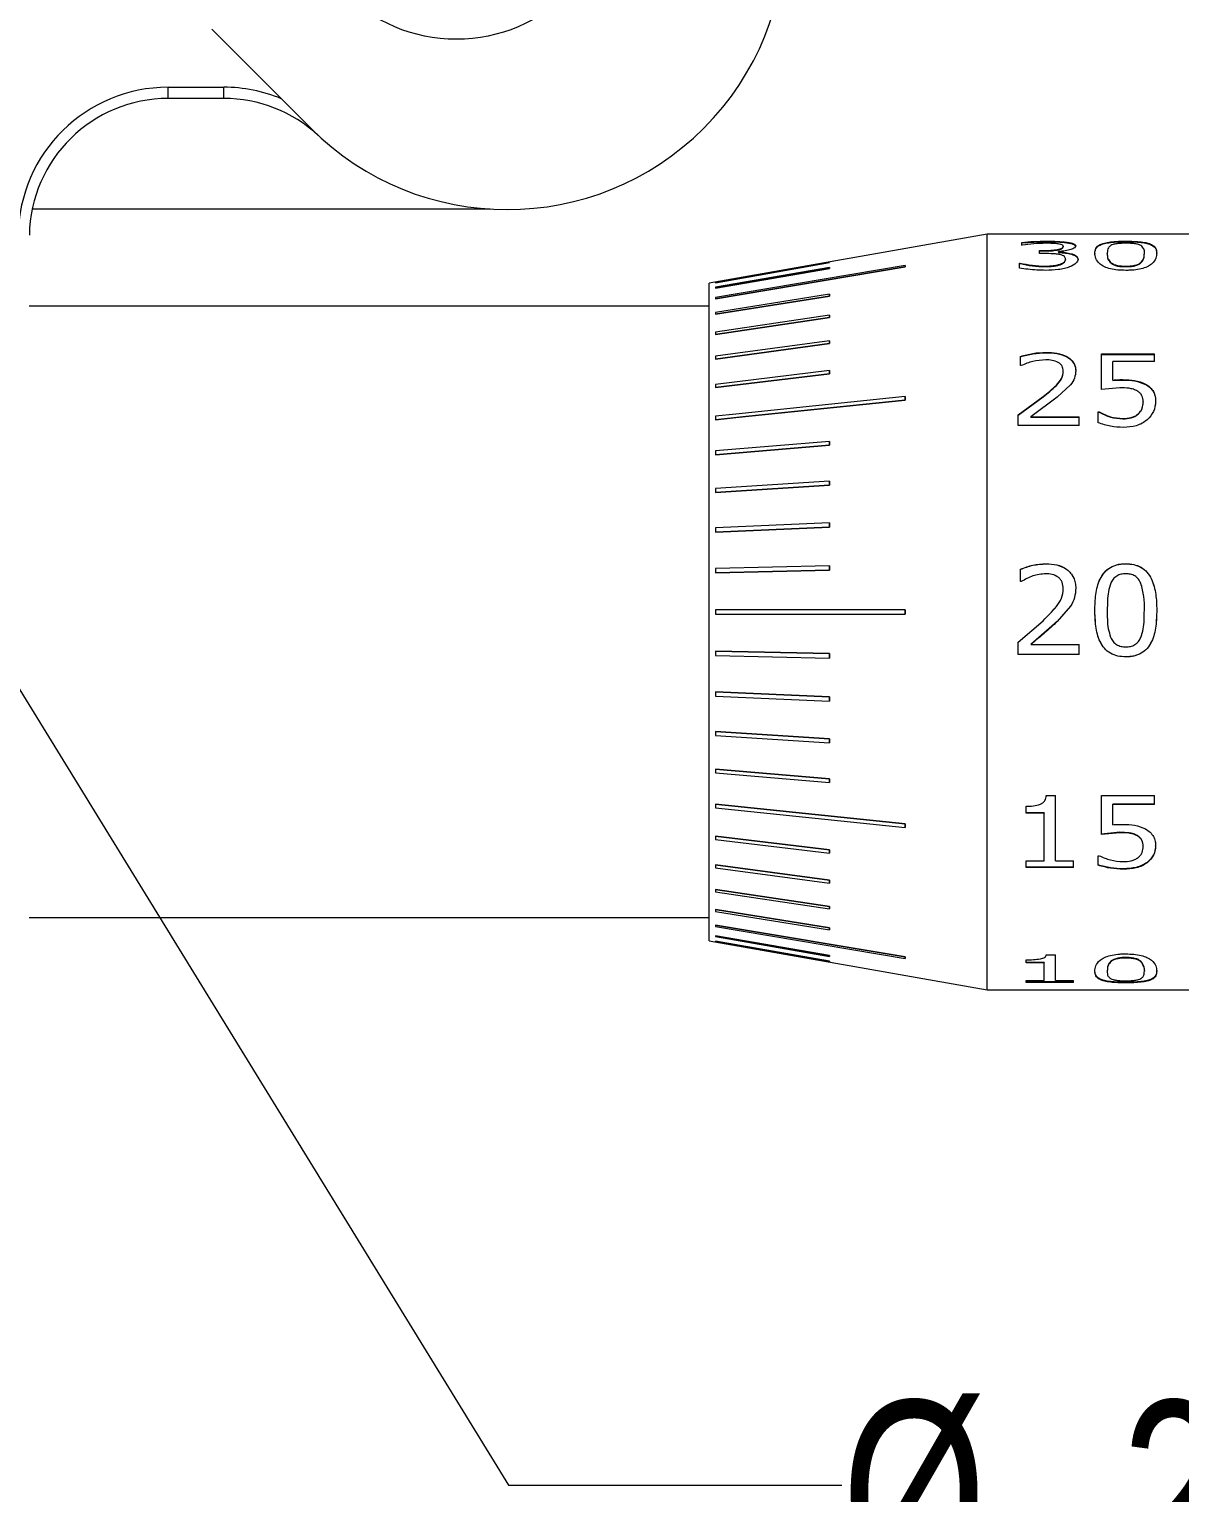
# Model space of a CAD drawing. Header units: millimetres. Extents: x 2 to 278, y 1 to 215.
# Drawn here: x 64.76 to 77.9, y 17.62 to 34.35 of the extents above; entities that cross this region are included whole.
import ezdxf

# ---------------------------------------------------------------- set-up
doc = ezdxf.new("R2010")
doc.units = ezdxf.units.MM
doc.styles.add('SLDTEXTSTYLE0', font='TXT', dxfattribs={"width": 0.75})
doc.styles.add('SLDTEXTSTYLE3', font='TXT', dxfattribs={"width": 0.6875})
doc.dimstyles.new('SLDDIMSTYLE8', dxfattribs={"dimtxt": 2.116667, "dimasz": 3.175, "dimexe": 0, "dimexo": 0.0625, "dimgap": 0.529167, "dimtad": 0, "dimtih": 1, "dimtoh": 1, "dimdec": 1, "dimlfac": 2, "dimrnd": 1e-09, "dimzin": 12, "dimdsep": 46, "dimtxsty": 'SLDTEXTSTYLE0', "dimsah": 1, "dimcen": 0, "dimadec": 0, "dimazin": 3, "dimtfac": 1, "dimtdec": 1, "dimtofl": 0, "dimtmove": 0, "dimatfit": 3, "dimfxl": 1, "dimfrac": 2, "dimtolj": 1, "dimtzin": 12, "dimarcsym": 0})

# ---------------------------------------------------------------- blocks, each defined once
blk = doc.blocks.new('_D_21')
at = {"color": 7, "linetype": 'Continuous', "lineweight": 0}
for p, q in [((57.454, 38.502), (70.232, 17.712)), ((70.232, 17.712), (74.042, 17.712))]:
    blk.add_line(p, q, dxfattribs=at)
at = {"color": 7, "linetype": 'Continuous', "lineweight": 18}
blk.add_solid([(57.454, 38.502), (58.684, 35.531), (59.549, 36.063)], dxfattribs=at)
at = {"color": 7, "linetype": 'Continuous', "lineweight": 18, "attachment_point": 1}
for s, insert, char_height, style in [('%%c', (74.042, 18.676), 2.1167, 'SLDTEXTSTYLE0'), ('mm [', (81.145, 18.676), 2.1167, 'SLDTEXTSTYLE3'), ('%%c', (88.208, 18.676), 2.1167, 'SLDTEXTSTYLE0'), ('0.095in] ALIGNMENT HOLES', (91.403, 18.676), 2.11667, 'SLDTEXTSTYLE0'), ('2.4', (77.237, 18.676), 2.1167, 'SLDTEXTSTYLE0'), ('FOR USE WITH', (74.042, 15.23), 2.11667, 'SLDTEXTSTYLE0'), ('%%c', (93.162, 15.23), 2.1167, 'SLDTEXTSTYLE0'), ('3/32in DOWEL PINS', (96.357, 15.23), 2.11667, 'SLDTEXTSTYLE0'), ('(NOT INCLUDED)', (74.042, 11.867), 2.11667, 'SLDTEXTSTYLE0'), ('4 PLACES', (74.042, 8.504), 2.1167, 'SLDTEXTSTYLE0')]:
    blk.add_mtext(s, dxfattribs=dict(at, insert=insert, char_height=char_height, style=style))

msp = doc.modelspace()

# ---------------------------------------------------------------- linework, layer by layer
at = {"color": 7, "linetype": 'Continuous', "lineweight": 18}
for p, q in [((67.974, 33.215), (66.844, 34.345)), ((66.346, 33.682), (66.981, 33.682)), ((66.346, 33.555), (66.346, 33.682)), ((66.981, 33.555), (66.981, 33.682)), ((66.981, 33.555), (66.346, 33.555)), ((70.024, 32.291), (64.791, 32.291)), ((75.701, 32.006), (72.526, 31.446)), ((84.723, 32.006), (75.701, 32.006)), ((75.701, 23.37), (75.701, 32.006)), ((76.097, 31.879), (76.097, 31.911)), ((76.103, 31.879), (76.097, 31.879)), ((76.097, 31.873), (76.097, 31.879)), ((76.302, 31.818), (76.349, 31.818)), ((76.302, 31.782), (76.302, 31.818)), ((76.302, 31.812), (76.349, 31.812)), ((76.364, 31.782), (76.302, 31.782)), ((76.349, 31.818), (76.349, 31.812)), ((76.382, 31.924), (76.382, 31.918)), ((76.518, 31.802), (76.518, 31.805)), ((76.518, 31.802), (76.518, 31.796)), ((76.572, 31.866), (76.572, 31.859)), ((76.614, 31.912), (76.614, 31.906)), ((76.665, 31.781), (76.665, 31.775)), ((76.714, 31.869), (76.714, 31.862)), ((76.933, 31.788), (76.933, 31.782)), ((77.074, 31.782), (77.074, 31.788)), ((77.286, 31.924), (77.286, 31.918)), ((77.498, 31.783), (77.498, 31.789)), ((77.64, 31.789), (77.64, 31.783)), ((73.9, 31.682), (72.597, 31.453)), ((72.597, 31.45), (73.9, 31.679)), ((74.764, 31.645), (72.597, 31.282)), ((72.597, 31.266), (74.764, 31.63)), ((73.9, 31.622), (72.597, 31.397)), ((72.597, 31.387), (73.9, 31.613)), ((73.9, 31.679), (72.598, 31.45)), ((74.765, 31.63), (72.598, 31.266)), ((73.9, 31.613), (72.598, 31.387)), ((73.9, 31.682), (73.9, 31.679)), ((73.9, 31.679), (73.9, 31.682)), ((73.9, 31.682), (73.9, 31.682)), ((73.9, 31.679), (73.9, 31.679)), ((73.9, 31.622), (73.9, 31.613)), ((73.9, 31.613), (73.9, 31.622)), ((73.9, 31.622), (73.9, 31.622)), ((73.9, 31.613), (73.9, 31.613)), ((74.764, 31.63), (74.764, 31.645)), ((74.765, 31.645), (74.764, 31.645)), ((74.765, 31.63), (74.764, 31.63)), ((74.765, 31.645), (74.765, 31.63)), ((76.071, 31.674), (76.081, 31.674)), ((76.071, 31.617), (76.071, 31.674)), ((76.071, 31.668), (76.081, 31.668)), ((76.081, 31.674), (76.081, 31.668)), ((76.367, 31.639), (76.367, 31.633)), ((76.536, 31.661), (76.536, 31.655)), ((76.598, 31.72), (76.598, 31.715)), ((76.74, 31.717), (76.74, 31.711)), ((77.113, 31.676), (77.113, 31.682)), ((77.286, 31.633), (77.286, 31.639)), ((77.458, 31.675), (77.458, 31.681)), ((72.526, 23.93), (72.526, 31.446)), ((72.597, 31.453), (72.597, 31.45)), ((72.598, 31.45), (72.597, 31.45)), ((72.597, 31.397), (72.597, 31.387)), ((72.598, 31.387), (72.597, 31.387)), ((73.9, 31.318), (72.597, 31.111)), ((72.597, 31.089), (73.9, 31.297)), ((72.597, 31.282), (72.597, 31.266)), ((73.9, 31.297), (72.598, 31.089)), ((73.9, 31.318), (73.9, 31.297)), ((73.9, 31.297), (73.9, 31.318)), ((73.9, 31.318), (73.9, 31.318)), ((73.9, 31.297), (73.9, 31.297)), ((72.526, 31.18), (64.758, 31.18)), ((72.598, 31.266), (72.597, 31.266)), ((72.597, 31.111), (72.597, 31.089)), ((72.598, 31.089), (72.597, 31.089)), ((73.9, 31.079), (72.597, 30.885)), ((72.597, 30.858), (73.9, 31.052)), ((73.9, 31.052), (72.598, 30.858)), ((73.9, 31.079), (73.9, 31.052)), ((73.9, 31.052), (73.9, 31.079)), ((73.9, 31.079), (73.9, 31.079)), ((73.9, 31.052), (73.9, 31.052)), ((72.597, 30.885), (72.597, 30.858)), ((72.598, 30.858), (72.597, 30.858)), ((73.9, 30.786), (72.597, 30.609)), ((73.9, 30.786), (73.9, 30.754)), ((73.9, 30.754), (73.9, 30.786)), ((73.9, 30.786), (73.9, 30.786)), ((72.597, 30.577), (73.9, 30.754)), ((72.597, 30.609), (72.597, 30.577)), ((73.9, 30.754), (72.598, 30.577)), ((73.9, 30.754), (73.9, 30.754)), ((76.084, 30.502), (76.084, 30.608)), ((76.374, 30.65), (76.374, 30.654)), ((77.01, 30.636), (77.614, 30.636)), ((77.01, 30.229), (77.01, 30.636)), ((77.01, 30.631), (77.614, 30.631)), ((77.614, 30.55), (77.614, 30.636)), ((72.598, 30.577), (72.597, 30.577)), ((73.9, 30.445), (72.597, 30.288)), ((73.9, 30.445), (73.9, 30.408)), ((73.9, 30.408), (73.9, 30.445)), ((73.9, 30.445), (73.9, 30.445)), ((76.091, 30.502), (76.084, 30.502)), ((76.572, 30.436), (76.572, 30.44)), ((76.714, 30.44), (76.714, 30.444)), ((77.138, 30.338), (77.138, 30.55)), ((77.614, 30.55), (77.138, 30.55)), ((72.597, 30.251), (73.9, 30.408)), ((72.597, 30.288), (72.597, 30.251)), ((73.9, 30.408), (72.598, 30.251)), ((73.9, 30.408), (73.9, 30.408)), ((76.655, 30.283), (76.503, 30.141)), ((77.138, 30.338), (77.138, 30.334)), ((77.252, 30.342), (77.252, 30.338)), ((77.512, 30.292), (77.512, 30.288)), ((72.598, 30.251), (72.597, 30.251)), ((74.764, 30.108), (74.764, 30.149)), ((74.765, 30.149), (74.764, 30.149)), ((74.765, 30.108), (74.764, 30.108)), ((74.765, 30.149), (74.765, 30.108)), ((76.058, 29.941), (76.341, 30.148)), ((76.058, 29.937), (76.341, 30.144)), ((76.503, 30.141), (76.202, 29.919)), ((76.341, 30.144), (76.341, 30.148)), ((77.219, 30.25), (77.01, 30.229)), ((76.058, 29.819), (76.058, 29.941)), ((76.971, 29.974), (76.981, 29.974)), ((76.971, 29.849), (76.971, 29.974)), ((76.971, 29.97), (76.981, 29.97)), ((76.981, 29.974), (76.981, 29.97)), ((77.426, 29.95), (77.426, 29.946)), ((77.486, 30.09), (77.486, 30.086)), ((77.627, 30.091), (77.627, 30.087)), ((72.597, 29.925), (72.597, 29.884)), ((72.598, 29.884), (72.597, 29.884)), ((76.752, 29.819), (76.058, 29.819)), ((76.202, 29.919), (76.752, 29.919)), ((76.202, 29.915), (76.202, 29.919)), ((76.202, 29.915), (76.752, 29.915)), ((76.752, 29.819), (76.752, 29.919)), ((77.254, 29.897), (77.254, 29.893)), ((73.9, 29.637), (72.597, 29.527)), ((73.9, 29.637), (73.9, 29.593)), ((73.9, 29.593), (73.9, 29.637)), ((73.9, 29.637), (73.9, 29.637)), ((72.597, 29.482), (73.9, 29.593)), ((72.597, 29.527), (72.597, 29.482)), ((72.598, 29.482), (72.597, 29.482)), ((73.9, 29.593), (72.598, 29.482)), ((73.9, 29.593), (73.9, 29.593)), ((73.9, 29.184), (72.597, 29.1)), ((72.597, 29.052), (73.9, 29.137)), ((72.597, 29.1), (72.597, 29.052)), ((73.9, 29.137), (72.598, 29.052)), ((73.9, 29.184), (73.9, 29.137)), ((73.9, 29.137), (73.9, 29.184)), ((73.9, 29.184), (73.9, 29.184)), ((73.9, 29.137), (73.9, 29.137)), ((72.598, 29.052), (72.597, 29.052)), ((73.9, 28.707), (72.597, 28.65)), ((72.597, 28.601), (73.9, 28.658)), ((72.597, 28.65), (72.597, 28.601)), ((72.598, 28.601), (72.597, 28.601)), ((73.9, 28.658), (72.598, 28.601)), ((73.9, 28.707), (73.9, 28.658)), ((73.9, 28.658), (73.9, 28.707)), ((73.9, 28.707), (73.9, 28.707)), ((73.9, 28.658), (73.9, 28.658)), ((73.9, 28.214), (72.597, 28.186)), ((72.597, 28.186), (72.597, 28.135)), ((72.597, 28.135), (73.9, 28.164)), ((72.598, 28.135), (72.597, 28.135)), ((73.9, 28.164), (72.598, 28.135)), ((73.9, 28.214), (73.9, 28.164)), ((73.9, 28.164), (73.9, 28.214)), ((73.9, 28.214), (73.9, 28.214)), ((73.9, 28.164), (73.9, 28.164)), ((76.084, 28.034), (76.084, 28.176)), ((76.374, 28.238), (76.374, 28.239)), ((77.286, 28.239), (77.286, 28.238)), ((76.091, 28.034), (76.084, 28.034)), ((76.572, 27.954), (76.572, 27.954)), ((76.714, 27.958), (76.714, 27.959)), ((74.764, 27.713), (72.597, 27.713)), ((72.597, 27.713), (72.597, 27.662)), ((72.597, 27.662), (74.764, 27.662)), ((74.764, 27.662), (74.764, 27.713)), ((74.765, 27.713), (74.764, 27.713)), ((74.765, 27.662), (74.764, 27.662)), ((74.765, 27.713), (74.765, 27.662)), ((76.655, 27.754), (76.503, 27.579)), ((76.601, 27.692), (76.503, 27.58)), ((76.933, 27.706), (76.933, 27.706)), ((77.074, 27.706), (77.074, 27.706)), ((77.498, 27.707), (77.498, 27.707)), ((77.64, 27.707), (77.64, 27.707)), ((76.058, 27.341), (76.341, 27.588)), ((76.503, 27.579), (76.202, 27.315)), ((76.503, 27.58), (76.503, 27.579)), ((76.058, 27.2), (76.058, 27.341)), ((76.202, 27.315), (76.752, 27.315)), ((76.202, 27.315), (76.202, 27.315)), ((76.752, 27.2), (76.752, 27.315)), ((72.597, 27.24), (72.597, 27.19)), ((73.9, 27.212), (72.597, 27.24)), ((72.598, 27.24), (72.597, 27.24)), ((72.597, 27.19), (73.9, 27.161)), ((72.598, 27.24), (73.9, 27.212)), ((73.9, 27.212), (73.9, 27.161)), ((73.9, 27.161), (73.9, 27.212)), ((73.9, 27.212), (73.9, 27.212)), ((73.9, 27.161), (73.9, 27.161)), ((76.752, 27.2), (76.058, 27.2)), ((76.752, 27.2), (76.058, 27.2)), ((77.286, 27.174), (77.286, 27.175)), ((72.597, 26.775), (72.597, 26.725)), ((73.9, 26.718), (72.597, 26.775)), ((72.598, 26.775), (72.597, 26.775)), ((72.598, 26.775), (73.9, 26.718)), ((72.597, 26.725), (73.9, 26.668)), ((73.9, 26.718), (73.9, 26.668)), ((73.9, 26.668), (73.9, 26.718)), ((73.9, 26.718), (73.9, 26.718)), ((73.9, 26.668), (73.9, 26.668)), ((72.597, 26.323), (72.597, 26.276)), ((73.9, 26.239), (72.597, 26.323)), ((72.598, 26.323), (72.597, 26.323)), ((72.597, 26.276), (73.9, 26.192)), ((72.598, 26.323), (73.9, 26.239)), ((73.9, 26.239), (73.9, 26.192)), ((73.9, 26.192), (73.9, 26.239)), ((73.9, 26.239), (73.9, 26.239)), ((73.9, 26.192), (73.9, 26.192)), ((72.597, 25.893), (72.597, 25.849)), ((73.9, 25.783), (72.597, 25.893)), ((72.598, 25.893), (72.597, 25.893)), ((72.597, 25.849), (73.9, 25.738)), ((72.598, 25.893), (73.9, 25.783)), ((73.9, 25.783), (73.9, 25.738)), ((73.9, 25.738), (73.9, 25.783)), ((73.9, 25.783), (73.9, 25.783)), ((73.9, 25.738), (73.9, 25.738)), ((76.378, 25.59), (76.482, 25.59)), ((76.482, 24.844), (76.482, 25.59)), ((77.01, 25.59), (77.614, 25.59)), ((77.01, 25.146), (77.01, 25.59)), ((77.614, 25.489), (77.614, 25.59)), ((74.764, 25.267), (72.597, 25.492)), ((72.597, 25.492), (72.597, 25.451)), ((72.598, 25.492), (72.597, 25.492)), ((72.597, 25.451), (74.764, 25.226)), ((72.598, 25.492), (74.765, 25.267)), ((76.148, 25.39), (76.148, 25.467)), ((77.614, 25.493), (77.138, 25.493)), ((77.138, 25.489), (77.138, 25.493)), ((77.138, 25.257), (77.138, 25.489)), ((77.614, 25.489), (77.138, 25.489)), ((74.764, 25.226), (74.764, 25.267)), ((74.765, 25.267), (74.764, 25.267)), ((74.765, 25.267), (74.765, 25.226)), ((76.354, 25.394), (76.148, 25.394)), ((76.354, 25.39), (76.148, 25.39)), ((76.354, 25.394), (76.354, 25.39)), ((76.354, 24.844), (76.354, 25.39)), ((72.597, 25.125), (72.597, 25.088)), ((73.9, 24.968), (72.597, 25.125)), ((72.598, 25.125), (72.597, 25.125)), ((72.597, 25.088), (73.9, 24.931)), ((72.598, 25.125), (73.9, 24.968)), ((74.765, 25.226), (74.764, 25.226)), ((77.219, 25.17), (77.01, 25.149)), ((77.219, 25.166), (77.01, 25.146)), ((77.219, 25.166), (77.219, 25.17)), ((77.418, 25.128), (77.418, 25.132)), ((73.9, 24.968), (73.9, 24.931)), ((73.9, 24.931), (73.9, 24.968)), ((73.9, 24.968), (73.9, 24.968)), ((73.9, 24.931), (73.9, 24.931)), ((77.486, 25.01), (77.486, 25.014)), ((77.627, 25.011), (77.627, 25.015)), ((72.597, 24.799), (72.597, 24.766)), ((73.9, 24.622), (72.597, 24.799)), ((72.598, 24.799), (72.597, 24.799)), ((72.597, 24.766), (73.9, 24.589)), ((72.598, 24.799), (73.9, 24.622)), ((76.148, 24.844), (76.354, 24.844)), ((76.148, 24.768), (76.148, 24.844)), ((76.688, 24.772), (76.148, 24.772)), ((76.688, 24.768), (76.148, 24.768)), ((76.482, 24.844), (76.688, 24.844)), ((76.688, 24.768), (76.688, 24.844)), ((76.971, 24.903), (76.981, 24.903)), ((76.971, 24.793), (76.971, 24.903)), ((77.259, 24.749), (77.259, 24.753)), ((77.531, 24.822), (77.531, 24.827)), ((73.9, 24.622), (73.9, 24.589)), ((73.9, 24.589), (73.9, 24.622)), ((73.9, 24.622), (73.9, 24.622)), ((73.9, 24.589), (73.9, 24.589)), ((72.598, 24.518), (72.597, 24.518)), ((73.9, 24.324), (72.597, 24.518)), ((72.597, 24.518), (72.597, 24.49)), ((72.597, 24.49), (73.9, 24.297)), ((72.598, 24.518), (73.9, 24.324)), ((72.597, 24.287), (72.597, 24.265)), ((73.9, 24.079), (72.597, 24.287)), ((72.598, 24.287), (72.597, 24.287)), ((72.597, 24.265), (73.9, 24.057)), ((72.598, 24.287), (73.9, 24.079)), ((73.9, 24.324), (73.9, 24.297)), ((73.9, 24.324), (73.9, 24.324)), ((73.9, 24.297), (73.9, 24.324)), ((73.9, 24.297), (73.9, 24.297)), ((64.758, 24.195), (72.526, 24.195)), ((72.598, 24.109), (72.597, 24.109)), ((74.764, 23.746), (72.597, 24.109)), ((72.597, 24.109), (72.597, 24.094)), ((72.597, 24.094), (74.764, 23.73)), ((72.598, 24.109), (74.765, 23.746)), ((73.9, 24.079), (73.9, 24.057)), ((73.9, 24.057), (73.9, 24.079)), ((73.9, 24.079), (73.9, 24.079)), ((72.526, 23.93), (75.701, 23.37)), ((72.598, 23.989), (72.597, 23.989)), ((73.9, 23.763), (72.597, 23.989)), ((72.597, 23.989), (72.597, 23.979)), ((72.597, 23.979), (73.9, 23.753)), ((72.597, 23.926), (72.597, 23.923)), ((73.9, 23.697), (72.597, 23.926)), ((72.598, 23.926), (72.597, 23.926)), ((72.597, 23.923), (73.9, 23.694)), ((72.598, 23.989), (73.9, 23.763)), ((72.598, 23.926), (73.9, 23.697)), ((73.9, 24.057), (73.9, 24.057)), ((73.9, 23.763), (73.9, 23.753)), ((73.9, 23.763), (73.9, 23.763)), ((73.9, 23.753), (73.9, 23.763)), ((73.9, 23.753), (73.9, 23.753)), ((74.765, 23.746), (74.764, 23.746)), ((74.764, 23.73), (74.764, 23.746)), ((74.765, 23.746), (74.765, 23.73)), ((76.378, 23.77), (76.482, 23.77)), ((76.482, 23.476), (76.482, 23.77)), ((73.9, 23.697), (73.9, 23.694)), ((73.9, 23.694), (73.9, 23.697)), ((73.9, 23.697), (73.9, 23.697)), ((73.9, 23.694), (73.9, 23.694)), ((74.765, 23.73), (74.764, 23.73)), ((76.148, 23.678), (76.148, 23.713)), ((76.354, 23.684), (76.148, 23.684)), ((76.354, 23.678), (76.148, 23.678)), ((76.354, 23.684), (76.354, 23.678)), ((76.354, 23.476), (76.354, 23.678)), ((76.933, 23.584), (76.933, 23.59)), ((77.074, 23.59), (77.074, 23.584)), ((77.114, 23.697), (77.114, 23.691)), ((77.286, 23.739), (77.286, 23.733)), ((77.457, 23.697), (77.457, 23.692)), ((77.498, 23.59), (77.498, 23.584)), ((77.64, 23.584), (77.64, 23.59)), ((76.148, 23.476), (76.354, 23.476)), ((76.148, 23.455), (76.148, 23.476)), ((76.688, 23.461), (76.148, 23.461)), ((76.688, 23.455), (76.148, 23.455)), ((76.482, 23.476), (76.688, 23.476)), ((76.688, 23.455), (76.688, 23.476)), ((77.286, 23.45), (77.286, 23.456)), ((75.701, 23.37), (80.781, 23.37))]:
    msp.add_line(p, q, dxfattribs=at)
at = {"color": 7, "linetype": 'Continuous', "lineweight": 18, "flags": 128}
for points in [[(74.764, 30.149), (72.832, 29.949), (72.597, 29.925)], [(72.597, 29.884), (72.832, 29.908), (74.764, 30.108)], [(74.765, 30.108), (72.946, 29.92), (72.598, 29.884)]]:
    msp.add_lwpolyline(points, dxfattribs=at)
at = {"color": 7, "linetype": 'Continuous', "lineweight": 18}
msp.add_circle((69.638, 36.041), 1.81, dxfattribs=at)
for centre, radius, start, end in [((70.219, 35.46), 3.175, 225, 45), ((66.346, 31.968), 1.715, 90, 179.1447), ((66.981, 31.968), 1.715, 67.4909, 90), ((66.346, 31.968), 1.587, 90, 179.1447), ((66.981, 31.968), 1.587, 47.1666, 90)]:
    msp.add_arc(centre, radius, start, end, dxfattribs=at)
for points, knots in [([(76.097, 31.911), (76.142, 31.915), (76.234, 31.922), (76.333, 31.923), (76.382, 31.924)], [0, 0, 0, 0, 0.50004, 1, 1, 1, 1]), ([(76.097, 31.905), (76.142, 31.909), (76.234, 31.916), (76.333, 31.917), (76.382, 31.918)], [0, 0, 0, 0, 0.500008, 1, 1, 1, 1]), ([(76.376, 31.9), (76.328, 31.899), (76.23, 31.897), (76.146, 31.885), (76.103, 31.879)], [0, 0, 0, 0, 0.499614, 1, 1, 1, 1]), ([(76.349, 31.818), (76.376, 31.818), (76.43, 31.819), (76.493, 31.826), (76.535, 31.836), (76.558, 31.845), (76.57, 31.855), (76.572, 31.862), (76.572, 31.866)], [0, 0, 0, 0, 0.250292, 0.499776, 0.627084, 0.749742, 0.874757, 1, 1, 1, 1]), ([(76.349, 31.812), (76.376, 31.812), (76.43, 31.813), (76.493, 31.82), (76.535, 31.83), (76.558, 31.839), (76.57, 31.849), (76.572, 31.856), (76.572, 31.859)], [0, 0, 0, 0, 0.25044, 0.500022, 0.627351, 0.749938, 0.874864, 1, 1, 1, 1]), ([(76.533, 31.771), (76.52, 31.773), (76.494, 31.778), (76.437, 31.782), (76.393, 31.782), (76.364, 31.782)], [0, 0, 0, 0, 0.249674, 0.499724, 1, 1, 1, 1]), ([(76.514, 31.893), (76.492, 31.895), (76.449, 31.9), (76.401, 31.9), (76.376, 31.9)], [0, 0, 0, 0, 0.498881, 1, 1, 1, 1]), ([(76.382, 31.924), (76.423, 31.924), (76.505, 31.924), (76.578, 31.916), (76.614, 31.912)], [0, 0, 0, 0, 0.5010366, 1, 1, 1, 1]), ([(76.382, 31.918), (76.423, 31.918), (76.505, 31.917), (76.578, 31.91), (76.614, 31.906)], [0, 0, 0, 0, 0.501088, 1, 1, 1, 1]), ([(76.572, 31.866), (76.572, 31.868), (76.571, 31.874), (76.559, 31.882), (76.54, 31.888), (76.522, 31.891), (76.514, 31.893)], [0, 0, 0, 0, 0.25023, 0.500061, 0.749996, 1, 1, 1, 1]), ([(76.714, 31.869), (76.711, 31.862), (76.706, 31.848), (76.659, 31.828), (76.597, 31.812), (76.544, 31.807), (76.518, 31.805)], [0, 0, 0, 0, 0.249826, 0.499596, 0.749917, 1, 1, 1, 1]), ([(76.518, 31.802), (76.545, 31.8), (76.598, 31.796), (76.642, 31.786), (76.665, 31.781)], [0, 0, 0, 0, 0.500563, 1, 1, 1, 1]), ([(76.518, 31.796), (76.545, 31.794), (76.598, 31.79), (76.642, 31.78), (76.665, 31.775)], [0, 0, 0, 0, 0.500632, 1, 1, 1, 1]), ([(76.598, 31.72), (76.596, 31.73), (76.594, 31.745), (76.565, 31.762), (76.543, 31.768), (76.533, 31.771)], [0, 0, 0, 0, 0.499369, 0.749769, 1, 1, 1, 1]), ([(76.614, 31.912), (76.629, 31.91), (76.659, 31.905), (76.692, 31.895), (76.708, 31.885), (76.713, 31.876), (76.714, 31.871), (76.714, 31.869)], [0, 0, 0, 0, 0.249978, 0.499762, 0.749539, 0.874741, 1, 1, 1, 1]), ([(76.614, 31.906), (76.629, 31.904), (76.659, 31.899), (76.692, 31.889), (76.708, 31.878), (76.713, 31.869), (76.714, 31.865), (76.714, 31.862)], [0, 0, 0, 0, 0.250096, 0.499908, 0.74963, 0.874788, 1, 1, 1, 1]), ([(76.665, 31.781), (76.677, 31.777), (76.701, 31.769), (76.734, 31.748), (76.737, 31.73), (76.74, 31.717)], [0, 0, 0, 0, 0.249065, 0.500829, 1, 1, 1, 1]), ([(76.665, 31.775), (76.677, 31.771), (76.701, 31.763), (76.734, 31.743), (76.737, 31.724), (76.74, 31.711)], [0, 0, 0, 0, 0.249049, 0.500934, 1, 1, 1, 1]), ([(76.933, 31.788), (76.934, 31.807), (76.938, 31.843), (76.974, 31.881), (77.037, 31.904), (77.108, 31.917), (77.181, 31.922), (77.241, 31.924), (77.271, 31.924), (77.286, 31.924)], [0, 0, 0, 0, 0.2504587, 0.50023, 0.6251835, 0.7499088, 0.8747162, 0.9373463, 1, 1, 1, 1]), ([(76.933, 31.782), (76.934, 31.801), (76.938, 31.837), (76.974, 31.875), (77.037, 31.898), (77.108, 31.91), (77.181, 31.916), (77.241, 31.918), (77.271, 31.918), (77.286, 31.918)], [0, 0, 0, 0, 0.2503274, 0.4999923, 0.6249319, 0.7496993, 0.8746007, 0.9372875, 1, 1, 1, 1]), ([(77.286, 31.591), (77.256, 31.591), (77.195, 31.593), (77.108, 31.606), (77.037, 31.631), (76.974, 31.673), (76.938, 31.729), (76.934, 31.769), (76.933, 31.788)], [0, 0, 0, 0, 0.125107, 0.249982, 0.374728, 0.499704, 0.749513, 1, 1, 1, 1]), ([(77.114, 31.875), (77.104, 31.867), (77.083, 31.851), (77.076, 31.821), (77.075, 31.8), (77.074, 31.788)], [0, 0, 0, 0, 0.325118, 0.645265, 1, 1, 1, 1]), ([(77.074, 31.788), (77.074, 31.777), (77.075, 31.755), (77.081, 31.719), (77.103, 31.694), (77.113, 31.682)], [0, 0, 0, 0, 0.333816, 0.673041, 1, 1, 1, 1]), ([(77.074, 31.782), (77.074, 31.771), (77.075, 31.749), (77.081, 31.713), (77.103, 31.688), (77.113, 31.676)], [0, 0, 0, 0, 0.3338028, 0.6730178, 1, 1, 1, 1]), ([(77.286, 31.9), (77.277, 31.9), (77.259, 31.9), (77.223, 31.899), (77.181, 31.895), (77.139, 31.887), (77.123, 31.879), (77.114, 31.875)], [0, 0, 0, 0, 0.125362, 0.250643, 0.500339, 0.749896, 1, 1, 1, 1]), ([(77.286, 31.924), (77.317, 31.924), (77.377, 31.923), (77.463, 31.917), (77.534, 31.905), (77.597, 31.881), (77.635, 31.844), (77.638, 31.807), (77.64, 31.789)], [0, 0, 0, 0, 0.125108, 0.249996, 0.368839, 0.499677, 0.749515, 1, 1, 1, 1]), ([(77.286, 31.918), (77.317, 31.917), (77.377, 31.917), (77.463, 31.911), (77.534, 31.898), (77.597, 31.875), (77.635, 31.837), (77.638, 31.801), (77.64, 31.783)], [0, 0, 0, 0, 0.125223, 0.250206, 0.369104, 0.499915, 0.749647, 1, 1, 1, 1]), ([(77.457, 31.875), (77.453, 31.877), (77.445, 31.881), (77.425, 31.888), (77.391, 31.895), (77.34, 31.9), (77.304, 31.9), (77.286, 31.9)], [0, 0, 0, 0, 0.1253344, 0.2505826, 0.5001129, 0.7497511, 1, 1, 1, 1]), ([(77.64, 31.789), (77.638, 31.769), (77.635, 31.73), (77.599, 31.673), (77.535, 31.631), (77.463, 31.606), (77.392, 31.595), (77.332, 31.591), (77.301, 31.591), (77.286, 31.591)], [0, 0, 0, 0, 0.250434, 0.500188, 0.629668, 0.749901, 0.874732, 0.937353, 1, 1, 1, 1]), ([(77.498, 31.789), (77.499, 31.805), (77.5, 31.837), (77.471, 31.863), (77.457, 31.875)], [0, 0, 0, 0, 0.501161, 1, 1, 1, 1]), ([(77.458, 31.681), (77.468, 31.693), (77.49, 31.717), (77.496, 31.754), (77.498, 31.777), (77.498, 31.789)], [0, 0, 0, 0, 0.325852, 0.643345, 1, 1, 1, 1]), ([(77.458, 31.675), (77.468, 31.687), (77.49, 31.711), (77.496, 31.748), (77.498, 31.771), (77.498, 31.783)], [0, 0, 0, 0, 0.325883, 0.64339, 1, 1, 1, 1]), ([(76.371, 31.591), (76.337, 31.591), (76.269, 31.592), (76.168, 31.602), (76.103, 31.612), (76.071, 31.617)], [0, 0, 0, 0, 0.3302087, 0.6660758, 1, 1, 1, 1]), ([(76.081, 31.674), (76.126, 31.664), (76.215, 31.645), (76.317, 31.641), (76.367, 31.639)], [0, 0, 0, 0, 0.5004006, 1, 1, 1, 1]), ([(76.081, 31.668), (76.126, 31.659), (76.215, 31.639), (76.317, 31.635), (76.367, 31.633)], [0, 0, 0, 0, 0.501035, 1, 1, 1, 1]), ([(76.367, 31.639), (76.398, 31.64), (76.443, 31.642), (76.5, 31.65), (76.524, 31.658), (76.536, 31.661)], [0, 0, 0, 0, 0.499653, 0.750001, 1, 1, 1, 1]), ([(76.367, 31.633), (76.398, 31.634), (76.443, 31.636), (76.5, 31.644), (76.524, 31.652), (76.536, 31.655)], [0, 0, 0, 0, 0.499729, 0.750074, 1, 1, 1, 1]), ([(76.644, 31.63), (76.624, 31.623), (76.586, 31.61), (76.494, 31.594), (76.421, 31.592), (76.371, 31.591)], [0, 0, 0, 0, 0.250211, 0.500474, 1, 1, 1, 1]), ([(76.536, 31.661), (76.546, 31.665), (76.566, 31.674), (76.594, 31.694), (76.596, 31.71), (76.598, 31.72)], [0, 0, 0, 0, 0.248401, 0.500745, 1, 1, 1, 1]), ([(76.536, 31.655), (76.546, 31.659), (76.566, 31.668), (76.594, 31.688), (76.596, 31.704), (76.598, 31.715)], [0, 0, 0, 0, 0.248492, 0.500854, 1, 1, 1, 1]), ([(76.74, 31.717), (76.736, 31.702), (76.728, 31.67), (76.672, 31.643), (76.644, 31.63)], [0, 0, 0, 0, 0.500139, 1, 1, 1, 1]), ([(77.113, 31.682), (77.122, 31.675), (77.138, 31.663), (77.179, 31.648), (77.231, 31.64), (77.268, 31.639), (77.286, 31.639)], [0, 0, 0, 0, 0.250221, 0.499886, 0.749549, 1, 1, 1, 1]), ([(77.113, 31.676), (77.122, 31.67), (77.138, 31.657), (77.179, 31.642), (77.231, 31.634), (77.268, 31.633), (77.286, 31.633)], [0, 0, 0, 0, 0.250068, 0.499692, 0.749428, 1, 1, 1, 1]), ([(77.286, 31.639), (77.295, 31.639), (77.313, 31.639), (77.349, 31.641), (77.392, 31.648), (77.433, 31.662), (77.449, 31.675), (77.458, 31.681)], [0, 0, 0, 0, 0.125385, 0.250691, 0.500473, 0.749989, 1, 1, 1, 1]), ([(77.286, 31.633), (77.295, 31.633), (77.313, 31.633), (77.349, 31.635), (77.392, 31.642), (77.433, 31.656), (77.449, 31.669), (77.458, 31.675)], [0, 0, 0, 0, 0.125446, 0.250809, 0.5006637, 0.7501402, 1, 1, 1, 1]), ([(76.084, 30.608), (76.131, 30.621), (76.224, 30.647), (76.324, 30.652), (76.374, 30.654)], [0, 0, 0, 0, 0.500012, 1, 1, 1, 1]), ([(76.084, 30.604), (76.131, 30.617), (76.224, 30.643), (76.324, 30.648), (76.374, 30.65)], [0, 0, 0, 0, 0.499982, 1, 1, 1, 1]), ([(76.374, 30.654), (76.416, 30.653), (76.499, 30.65), (76.597, 30.618), (76.658, 30.576), (76.692, 30.537), (76.707, 30.499), (76.713, 30.468), (76.714, 30.452), (76.714, 30.444)], [0, 0, 0, 0, 0.250219, 0.499406, 0.6245, 0.74953, 0.874632, 0.937305, 1, 1, 1, 1]), ([(76.374, 30.65), (76.416, 30.648), (76.499, 30.645), (76.597, 30.614), (76.658, 30.572), (76.692, 30.533), (76.707, 30.495), (76.713, 30.463), (76.714, 30.448), (76.714, 30.44)], [0, 0, 0, 0, 0.250373, 0.499655, 0.624742, 0.74972, 0.874735, 0.937357, 1, 1, 1, 1]), ([(76.371, 30.569), (76.321, 30.565), (76.221, 30.558), (76.134, 30.52), (76.091, 30.502)], [0, 0, 0, 0, 0.499748, 1, 1, 1, 1]), ([(76.341, 30.148), (76.393, 30.19), (76.473, 30.254), (76.56, 30.353), (76.568, 30.411), (76.572, 30.44)], [0, 0, 0, 0, 0.501084, 0.750872, 1, 1, 1, 1]), ([(76.341, 30.144), (76.393, 30.187), (76.473, 30.25), (76.56, 30.349), (76.568, 30.407), (76.572, 30.436)], [0, 0, 0, 0, 0.501199, 0.7509733, 1, 1, 1, 1]), ([(76.572, 30.44), (76.57, 30.459), (76.567, 30.488), (76.541, 30.521), (76.504, 30.547), (76.446, 30.566), (76.396, 30.568), (76.371, 30.569)], [0, 0, 0, 0, 0.249411, 0.37465, 0.499967, 0.749439, 1, 1, 1, 1]), ([(76.714, 30.444), (76.712, 30.416), (76.707, 30.359), (76.672, 30.309), (76.655, 30.283)], [0, 0, 0, 0, 0.5000827, 1, 1, 1, 1]), ([(77.138, 30.338), (77.157, 30.339), (77.195, 30.342), (77.233, 30.342), (77.252, 30.342)], [0, 0, 0, 0, 0.4999949, 1, 1, 1, 1]), ([(77.138, 30.334), (77.157, 30.335), (77.195, 30.338), (77.233, 30.338), (77.252, 30.338)], [0, 0, 0, 0, 0.499993, 1, 1, 1, 1]), ([(77.252, 30.342), (77.298, 30.342), (77.389, 30.341), (77.471, 30.308), (77.512, 30.292)], [0, 0, 0, 0, 0.501299, 1, 1, 1, 1]), ([(77.252, 30.338), (77.298, 30.338), (77.389, 30.337), (77.471, 30.304), (77.512, 30.288)], [0, 0, 0, 0, 0.50135, 1, 1, 1, 1]), ([(77.512, 30.292), (77.53, 30.28), (77.567, 30.256), (77.605, 30.206), (77.621, 30.159), (77.626, 30.12), (77.627, 30.101), (77.627, 30.091)], [0, 0, 0, 0, 0.249801, 0.499609, 0.749505, 0.874729, 1, 1, 1, 1]), ([(77.512, 30.288), (77.53, 30.276), (77.567, 30.252), (77.605, 30.202), (77.621, 30.155), (77.626, 30.117), (77.627, 30.097), (77.627, 30.087)], [0, 0, 0, 0, 0.249918, 0.499746, 0.749586, 0.874771, 1, 1, 1, 1]), ([(77.418, 30.212), (77.403, 30.219), (77.374, 30.234), (77.306, 30.247), (77.254, 30.249), (77.219, 30.25)], [0, 0, 0, 0, 0.249715, 0.499736, 1, 1, 1, 1]), ([(77.486, 30.09), (77.483, 30.114), (77.48, 30.149), (77.451, 30.19), (77.429, 30.204), (77.418, 30.212)], [0, 0, 0, 0, 0.499125, 0.74964, 1, 1, 1, 1]), ([(76.981, 29.974), (77.023, 29.953), (77.108, 29.911), (77.205, 29.901), (77.254, 29.897)], [0, 0, 0, 0, 0.500486, 1, 1, 1, 1]), ([(76.981, 29.97), (77.023, 29.949), (77.108, 29.907), (77.205, 29.898), (77.254, 29.893)], [0, 0, 0, 0, 0.500426, 1, 1, 1, 1]), ([(77.254, 29.897), (77.286, 29.899), (77.333, 29.902), (77.383, 29.921), (77.409, 29.936), (77.42, 29.945), (77.426, 29.95)], [0, 0, 0, 0, 0.499447, 0.749427, 0.874687, 1, 1, 1, 1]), ([(77.254, 29.893), (77.286, 29.895), (77.333, 29.898), (77.383, 29.918), (77.409, 29.933), (77.42, 29.942), (77.426, 29.946)], [0, 0, 0, 0, 0.49954, 0.749513, 0.874741, 1, 1, 1, 1]), ([(77.426, 29.95), (77.436, 29.96), (77.456, 29.979), (77.481, 30.027), (77.484, 30.065), (77.486, 30.09)], [0, 0, 0, 0, 0.250172, 0.500472, 1, 1, 1, 1]), ([(77.426, 29.946), (77.436, 29.956), (77.456, 29.976), (77.481, 30.023), (77.484, 30.061), (77.486, 30.086)], [0, 0, 0, 0, 0.250257, 0.500566, 1, 1, 1, 1]), ([(77.627, 30.091), (77.623, 30.053), (77.615, 29.976), (77.559, 29.914), (77.531, 29.883)], [0, 0, 0, 0, 0.500453, 1, 1, 1, 1]), ([(77.259, 29.796), (77.21, 29.799), (77.111, 29.803), (77.018, 29.833), (76.971, 29.849)], [0, 0, 0, 0, 0.497226, 1, 1, 1, 1]), ([(77.531, 29.883), (77.512, 29.869), (77.474, 29.841), (77.383, 29.804), (77.309, 29.799), (77.259, 29.796)], [0, 0, 0, 0, 0.250276, 0.500633, 1, 1, 1, 1]), ([(76.084, 28.176), (76.131, 28.194), (76.224, 28.229), (76.324, 28.236), (76.374, 28.239)], [0, 0, 0, 0, 0.500012, 1, 1, 1, 1]), ([(76.084, 28.176), (76.131, 28.193), (76.224, 28.228), (76.324, 28.235), (76.374, 28.238)], [0, 0, 0, 0, 0.499982, 1, 1, 1, 1]), ([(76.371, 28.124), (76.321, 28.119), (76.221, 28.109), (76.134, 28.059), (76.091, 28.034)], [0, 0, 0, 0, 0.499748, 1, 1, 1, 1]), ([(76.572, 27.954), (76.57, 27.979), (76.567, 28.017), (76.541, 28.06), (76.504, 28.094), (76.446, 28.12), (76.396, 28.123), (76.371, 28.124)], [0, 0, 0, 0, 0.249411, 0.37465, 0.499967, 0.749439, 1, 1, 1, 1]), ([(76.374, 28.239), (76.416, 28.237), (76.499, 28.233), (76.597, 28.19), (76.658, 28.133), (76.692, 28.081), (76.707, 28.031), (76.713, 27.99), (76.714, 27.969), (76.714, 27.959)], [0, 0, 0, 0, 0.250219, 0.499406, 0.6245, 0.74953, 0.874632, 0.937305, 1, 1, 1, 1]), ([(76.374, 28.238), (76.416, 28.236), (76.499, 28.232), (76.597, 28.189), (76.658, 28.133), (76.692, 28.08), (76.707, 28.03), (76.713, 27.989), (76.714, 27.969), (76.714, 27.958)], [0, 0, 0, 0, 0.250373, 0.499655, 0.624742, 0.74972, 0.874735, 0.937357, 1, 1, 1, 1]), ([(76.933, 27.706), (76.934, 27.767), (76.938, 27.888), (76.974, 28.038), (77.037, 28.143), (77.108, 28.202), (77.181, 28.228), (77.241, 28.238), (77.271, 28.239), (77.286, 28.239)], [0, 0, 0, 0, 0.250459, 0.50023, 0.625184, 0.749909, 0.874716, 0.937346, 1, 1, 1, 1]), ([(76.933, 27.706), (76.934, 27.767), (76.938, 27.888), (76.974, 28.037), (77.037, 28.142), (77.108, 28.201), (77.181, 28.227), (77.241, 28.237), (77.271, 28.238), (77.286, 28.238)], [0, 0, 0, 0, 0.2503274, 0.4999923, 0.6249319, 0.7496993, 0.8746007, 0.9372875, 1, 1, 1, 1]), ([(77.286, 28.124), (77.277, 28.124), (77.259, 28.123), (77.223, 28.118), (77.181, 28.101), (77.139, 28.065), (77.123, 28.033), (77.114, 28.017)], [0, 0, 0, 0, 0.125362, 0.250643, 0.500339, 0.749896, 1, 1, 1, 1]), ([(77.286, 28.239), (77.317, 28.237), (77.377, 28.234), (77.463, 28.203), (77.534, 28.144), (77.597, 28.04), (77.635, 27.889), (77.638, 27.768), (77.64, 27.707)], [0, 0, 0, 0, 0.125108, 0.249996, 0.368839, 0.499677, 0.749515, 1, 1, 1, 1]), ([(77.286, 28.238), (77.317, 28.237), (77.377, 28.234), (77.463, 28.202), (77.534, 28.143), (77.597, 28.039), (77.635, 27.889), (77.638, 27.768), (77.64, 27.707)], [0, 0, 0, 0, 0.125223, 0.250206, 0.369104, 0.499915, 0.749647, 1, 1, 1, 1]), ([(77.457, 28.018), (77.453, 28.026), (77.445, 28.042), (77.425, 28.071), (77.391, 28.102), (77.34, 28.122), (77.304, 28.123), (77.286, 28.124)], [0, 0, 0, 0, 0.1253344, 0.2505826, 0.5001129, 0.7497511, 1, 1, 1, 1]), ([(76.341, 27.588), (76.393, 27.64), (76.473, 27.717), (76.56, 27.842), (76.568, 27.917), (76.572, 27.954)], [0, 0, 0, 0, 0.5010835, 0.7508721, 1, 1, 1, 1]), ([(76.437, 27.69), (76.456, 27.71), (76.501, 27.755), (76.56, 27.842), (76.568, 27.917), (76.572, 27.954)], [0, 0, 0, 0, 0.2708607, 0.6359768, 1, 1, 1, 1]), ([(76.714, 27.959), (76.712, 27.922), (76.707, 27.85), (76.672, 27.786), (76.655, 27.754)], [0, 0, 0, 0, 0.500083, 1, 1, 1, 1]), ([(77.114, 28.017), (77.104, 27.984), (77.083, 27.92), (77.076, 27.814), (77.075, 27.743), (77.074, 27.706)], [0, 0, 0, 0, 0.325118, 0.645265, 1, 1, 1, 1]), ([(77.498, 27.707), (77.499, 27.76), (77.5, 27.866), (77.471, 27.967), (77.457, 28.018)], [0, 0, 0, 0, 0.501161, 1, 1, 1, 1]), ([(77.286, 27.174), (77.256, 27.176), (77.195, 27.179), (77.108, 27.211), (77.037, 27.269), (76.974, 27.374), (76.938, 27.524), (76.934, 27.645), (76.933, 27.706)], [0, 0, 0, 0, 0.125107, 0.249982, 0.374728, 0.499704, 0.749513, 1, 1, 1, 1]), ([(77.286, 27.175), (77.256, 27.176), (77.195, 27.18), (77.108, 27.211), (77.037, 27.27), (76.974, 27.375), (76.941, 27.508), (76.937, 27.612), (76.936, 27.656)], [0, 0, 0, 0, 0.134569, 0.268866, 0.40297, 0.537259, 0.805598, 1, 1, 1, 1]), ([(77.074, 27.706), (77.074, 27.671), (77.075, 27.602), (77.081, 27.497), (77.103, 27.431), (77.113, 27.399)], [0, 0, 0, 0, 0.333816, 0.673041, 1, 1, 1, 1]), ([(77.64, 27.707), (77.638, 27.646), (77.635, 27.525), (77.599, 27.374), (77.535, 27.269), (77.463, 27.211), (77.392, 27.185), (77.332, 27.175), (77.301, 27.175), (77.286, 27.174)], [0, 0, 0, 0, 0.2504345, 0.5001877, 0.629668, 0.7499007, 0.8747319, 0.9373529, 1, 1, 1, 1]), ([(77.637, 27.656), (77.635, 27.612), (77.632, 27.508), (77.599, 27.374), (77.535, 27.27), (77.463, 27.212), (77.377, 27.179), (77.317, 27.176), (77.286, 27.175)], [0, 0, 0, 0, 0.193163, 0.461904, 0.601285, 0.730749, 0.865229, 1, 1, 1, 1]), ([(77.458, 27.396), (77.468, 27.429), (77.49, 27.493), (77.496, 27.599), (77.498, 27.67), (77.498, 27.707)], [0, 0, 0, 0, 0.325852, 0.643345, 1, 1, 1, 1]), ([(76.503, 27.58), (76.454, 27.534), (76.397, 27.48), (76.32, 27.416), (76.27, 27.372), (76.227, 27.337), (76.202, 27.315)], [0, 0, 0, 0, 0.49995, 0.586839, 0.749974, 1, 1, 1, 1]), ([(77.113, 27.399), (77.122, 27.382), (77.138, 27.349), (77.179, 27.312), (77.231, 27.292), (77.268, 27.29), (77.286, 27.289)], [0, 0, 0, 0, 0.250221, 0.499886, 0.749549, 1, 1, 1, 1]), ([(77.286, 27.289), (77.295, 27.289), (77.313, 27.29), (77.349, 27.295), (77.392, 27.312), (77.433, 27.348), (77.449, 27.38), (77.458, 27.396)], [0, 0, 0, 0, 0.125385, 0.250691, 0.500473, 0.749989, 1, 1, 1, 1]), ([(76.31, 25.491), (76.32, 25.497), (76.34, 25.507), (76.362, 25.531), (76.375, 25.559), (76.377, 25.58), (76.378, 25.59)], [0, 0, 0, 0, 0.2490206, 0.4999129, 0.7496608, 1, 1, 1, 1]), ([(76.148, 25.467), (76.176, 25.468), (76.231, 25.469), (76.284, 25.484), (76.31, 25.491)], [0, 0, 0, 0, 0.498305, 1, 1, 1, 1]), ([(77.138, 25.257), (77.157, 25.258), (77.195, 25.261), (77.233, 25.261), (77.252, 25.261)], [0, 0, 0, 0, 0.499995, 1, 1, 1, 1]), ([(77.252, 25.261), (77.298, 25.261), (77.389, 25.26), (77.471, 25.226), (77.512, 25.209)], [0, 0, 0, 0, 0.501299, 1, 1, 1, 1]), ([(77.418, 25.132), (77.403, 25.139), (77.374, 25.154), (77.306, 25.167), (77.254, 25.169), (77.219, 25.17)], [0, 0, 0, 0, 0.249659, 0.499683, 1, 1, 1, 1]), ([(77.418, 25.128), (77.403, 25.135), (77.374, 25.15), (77.306, 25.164), (77.254, 25.165), (77.219, 25.166)], [0, 0, 0, 0, 0.249715, 0.499736, 1, 1, 1, 1]), ([(77.486, 25.014), (77.483, 25.037), (77.48, 25.07), (77.451, 25.11), (77.429, 25.124), (77.418, 25.132)], [0, 0, 0, 0, 0.498988, 0.749522, 1, 1, 1, 1]), ([(77.486, 25.01), (77.483, 25.033), (77.48, 25.066), (77.451, 25.106), (77.429, 25.121), (77.418, 25.128)], [0, 0, 0, 0, 0.499125, 0.74964, 1, 1, 1, 1]), ([(77.512, 25.209), (77.53, 25.197), (77.567, 25.172), (77.605, 25.122), (77.621, 25.076), (77.626, 25.039), (77.627, 25.02), (77.627, 25.011)], [0, 0, 0, 0, 0.249801, 0.499609, 0.749505, 0.874729, 1, 1, 1, 1]), ([(77.426, 24.882), (77.436, 24.89), (77.456, 24.908), (77.481, 24.951), (77.484, 24.986), (77.486, 25.01)], [0, 0, 0, 0, 0.250172, 0.500472, 1, 1, 1, 1]), ([(77.627, 25.015), (77.623, 24.979), (77.615, 24.908), (77.559, 24.854), (77.531, 24.827)], [0, 0, 0, 0, 0.500359, 1, 1, 1, 1]), ([(77.627, 25.011), (77.623, 24.975), (77.615, 24.904), (77.559, 24.85), (77.531, 24.822)], [0, 0, 0, 0, 0.500453, 1, 1, 1, 1]), ([(77.259, 24.753), (77.21, 24.755), (77.111, 24.759), (77.018, 24.784), (76.971, 24.797)], [0, 0, 0, 0, 0.497877, 1, 1, 1, 1]), ([(77.259, 24.749), (77.21, 24.751), (77.111, 24.754), (77.018, 24.78), (76.971, 24.793)], [0, 0, 0, 0, 0.497226, 1, 1, 1, 1]), ([(76.981, 24.903), (77.023, 24.884), (77.108, 24.847), (77.205, 24.839), (77.254, 24.835)], [0, 0, 0, 0, 0.500486, 1, 1, 1, 1]), ([(77.254, 24.835), (77.286, 24.836), (77.333, 24.839), (77.383, 24.856), (77.409, 24.869), (77.42, 24.877), (77.426, 24.882)], [0, 0, 0, 0, 0.499447, 0.749427, 0.874687, 1, 1, 1, 1]), ([(77.531, 24.827), (77.512, 24.815), (77.474, 24.791), (77.383, 24.759), (77.309, 24.756), (77.259, 24.753)], [0, 0, 0, 0, 0.2501927, 0.5005386, 1, 1, 1, 1]), ([(77.531, 24.822), (77.512, 24.81), (77.474, 24.786), (77.383, 24.755), (77.309, 24.751), (77.259, 24.749)], [0, 0, 0, 0, 0.250276, 0.500633, 1, 1, 1, 1]), ([(76.31, 23.724), (76.32, 23.726), (76.34, 23.731), (76.362, 23.742), (76.375, 23.756), (76.377, 23.765), (76.378, 23.77)], [0, 0, 0, 0, 0.249021, 0.499913, 0.749661, 1, 1, 1, 1]), ([(76.933, 23.584), (76.934, 23.603), (76.938, 23.643), (76.974, 23.699), (77.037, 23.74), (77.108, 23.765), (77.181, 23.776), (77.241, 23.781), (77.271, 23.781), (77.286, 23.781)], [0, 0, 0, 0, 0.250459, 0.50023, 0.625184, 0.749909, 0.874716, 0.937346, 1, 1, 1, 1]), ([(77.286, 23.781), (77.317, 23.78), (77.377, 23.779), (77.463, 23.765), (77.534, 23.741), (77.597, 23.699), (77.635, 23.643), (77.638, 23.604), (77.64, 23.584)], [0, 0, 0, 0, 0.125108, 0.249996, 0.368839, 0.499677, 0.749515, 1, 1, 1, 1]), ([(76.148, 23.713), (76.176, 23.713), (76.231, 23.714), (76.284, 23.72), (76.31, 23.724)], [0, 0, 0, 0, 0.498305, 1, 1, 1, 1]), ([(77.286, 23.456), (77.256, 23.456), (77.195, 23.457), (77.108, 23.463), (77.037, 23.475), (76.974, 23.498), (76.938, 23.535), (76.934, 23.572), (76.933, 23.59)], [0, 0, 0, 0, 0.125222, 0.250192, 0.374981, 0.499943, 0.749645, 1, 1, 1, 1]), ([(77.286, 23.45), (77.256, 23.45), (77.195, 23.451), (77.108, 23.457), (77.037, 23.469), (76.974, 23.492), (76.938, 23.529), (76.934, 23.566), (76.933, 23.584)], [0, 0, 0, 0, 0.1251066, 0.2499816, 0.3747282, 0.4997044, 0.7495128, 1, 1, 1, 1]), ([(77.114, 23.697), (77.104, 23.685), (77.083, 23.661), (77.076, 23.624), (77.075, 23.602), (77.074, 23.59)], [0, 0, 0, 0, 0.325159, 0.645301, 1, 1, 1, 1]), ([(77.114, 23.691), (77.104, 23.679), (77.083, 23.655), (77.076, 23.618), (77.075, 23.596), (77.074, 23.584)], [0, 0, 0, 0, 0.325118, 0.645265, 1, 1, 1, 1]), ([(77.074, 23.584), (77.074, 23.573), (77.075, 23.552), (77.081, 23.523), (77.103, 23.507), (77.113, 23.499)], [0, 0, 0, 0, 0.333816, 0.673041, 1, 1, 1, 1]), ([(77.286, 23.739), (77.277, 23.739), (77.259, 23.739), (77.223, 23.736), (77.181, 23.73), (77.139, 23.715), (77.123, 23.703), (77.114, 23.697)], [0, 0, 0, 0, 0.125422, 0.25076, 0.500527, 0.750044, 1, 1, 1, 1]), ([(77.286, 23.733), (77.277, 23.733), (77.259, 23.733), (77.223, 23.731), (77.181, 23.724), (77.139, 23.71), (77.123, 23.697), (77.114, 23.691)], [0, 0, 0, 0, 0.125362, 0.250643, 0.500339, 0.749896, 1, 1, 1, 1]), ([(77.457, 23.697), (77.453, 23.701), (77.445, 23.707), (77.425, 23.718), (77.391, 23.73), (77.34, 23.738), (77.304, 23.739), (77.286, 23.739)], [0, 0, 0, 0, 0.125251, 0.250435, 0.499924, 0.749634, 1, 1, 1, 1]), ([(77.457, 23.692), (77.453, 23.695), (77.445, 23.701), (77.425, 23.712), (77.391, 23.724), (77.34, 23.732), (77.304, 23.733), (77.286, 23.733)], [0, 0, 0, 0, 0.125334, 0.250583, 0.500113, 0.749751, 1, 1, 1, 1]), ([(77.64, 23.59), (77.638, 23.572), (77.635, 23.536), (77.599, 23.498), (77.535, 23.475), (77.463, 23.463), (77.377, 23.457), (77.317, 23.456), (77.286, 23.456)], [0, 0, 0, 0, 0.25035, 0.500044, 0.629545, 0.749833, 0.874781, 1, 1, 1, 1]), ([(77.64, 23.584), (77.638, 23.566), (77.635, 23.53), (77.599, 23.492), (77.535, 23.469), (77.463, 23.457), (77.392, 23.452), (77.332, 23.45), (77.301, 23.45), (77.286, 23.45)], [0, 0, 0, 0, 0.250434, 0.500188, 0.629668, 0.749901, 0.874732, 0.937353, 1, 1, 1, 1]), ([(77.498, 23.59), (77.499, 23.607), (77.5, 23.641), (77.471, 23.679), (77.457, 23.697)], [0, 0, 0, 0, 0.5011427, 1, 1, 1, 1]), ([(77.498, 23.584), (77.499, 23.601), (77.5, 23.635), (77.471, 23.673), (77.457, 23.692)], [0, 0, 0, 0, 0.501161, 1, 1, 1, 1]), ([(77.458, 23.498), (77.468, 23.506), (77.49, 23.522), (77.496, 23.551), (77.498, 23.573), (77.498, 23.584)], [0, 0, 0, 0, 0.325852, 0.643345, 1, 1, 1, 1]), ([(77.113, 23.499), (77.122, 23.495), (77.138, 23.487), (77.179, 23.478), (77.231, 23.474), (77.268, 23.474), (77.286, 23.473)], [0, 0, 0, 0, 0.250221, 0.499886, 0.749549, 1, 1, 1, 1]), ([(77.286, 23.473), (77.295, 23.473), (77.313, 23.474), (77.349, 23.475), (77.392, 23.478), (77.433, 23.487), (77.449, 23.494), (77.458, 23.498)], [0, 0, 0, 0, 0.125385, 0.250691, 0.500473, 0.749989, 1, 1, 1, 1])]:
    msp.add_open_spline(points, degree=3, knots=knots, dxfattribs=at)

# ---------------------------------------------------------------- dimensions: what is measured, and where the dimension line sits
dim = msp.add_diameter_dim_2p(p1=(56.822, 39.53), p2=(57.454, 38.502), text='<>mm [%%c0.095in] ALIGNMENT HOLES\\PFOR USE WITH %%c3/32in DOWEL PINS\\P(NOT INCLUDED)\\P4 PLACES', dimstyle='SLDDIMSTYLE8', dxfattribs=at)
dim.commit()
dim.dimension.update_dxf_attribs({"geometry": '_D_21', "text_midpoint": (100.955, 17.712), "dimtype": 163})

doc.saveas('drawing.dxf')
